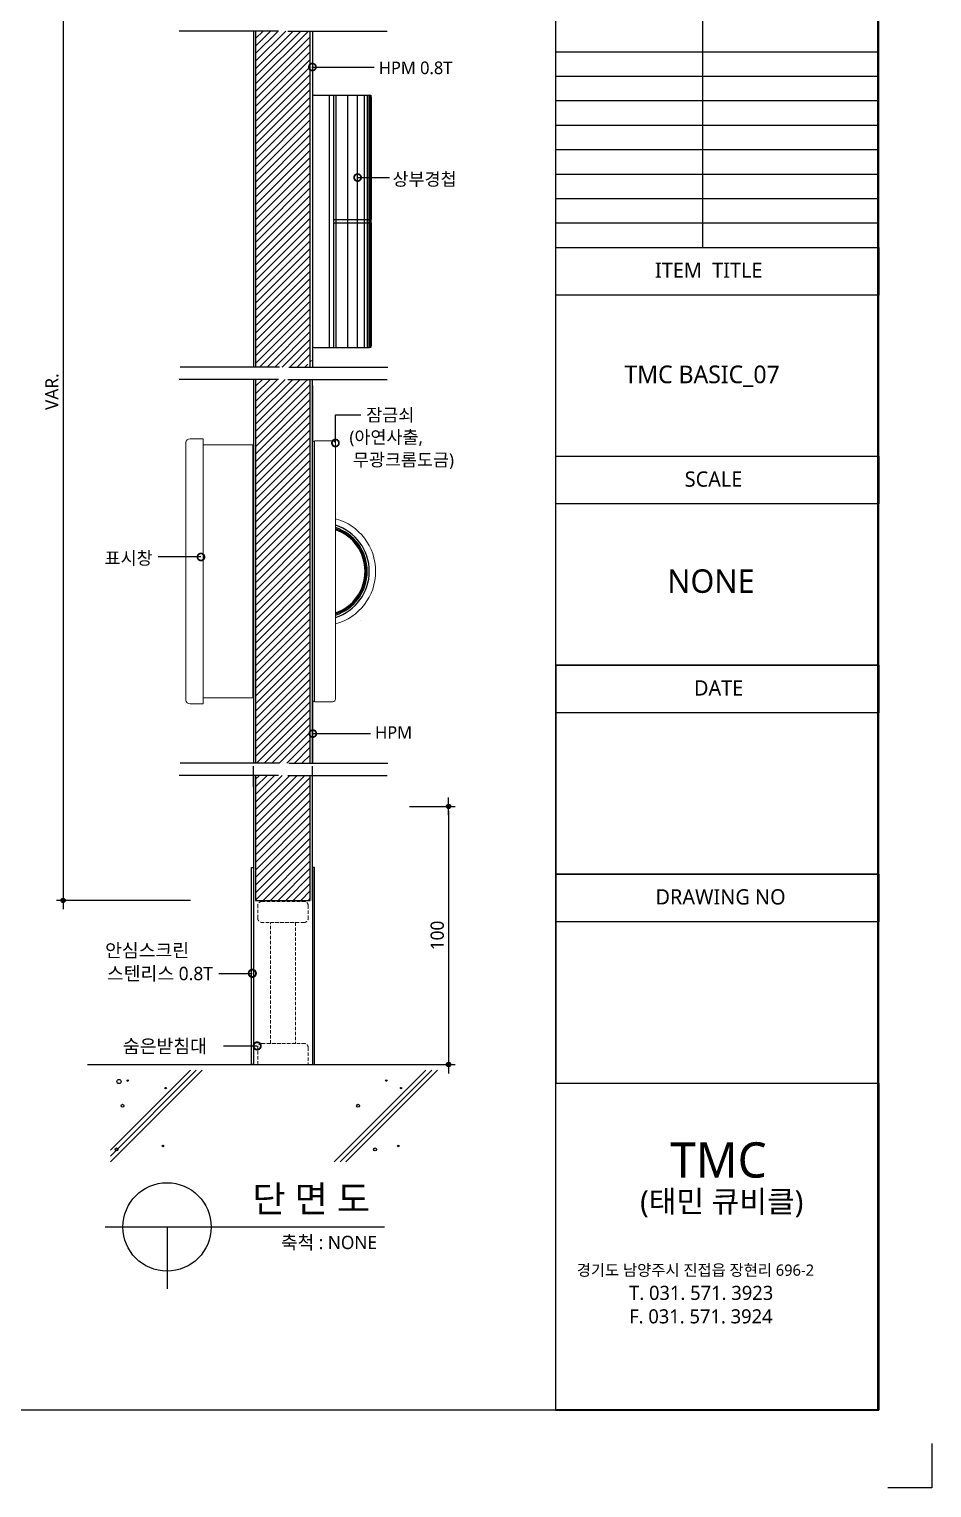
# Model space of a CAD drawing. Extents: x -256 to 8104, y -176 to 5714.
# Drawn here: x 6059 to 8104, y -176 to 3126 of the extents above; entities that cross this region are included whole.
import ezdxf
from ezdxf.enums import TextEntityAlignment as Align

# ---------------------------------------------------------------- set-up
doc = ezdxf.new("R2010")
doc.units = 0
doc.header["$LTSCALE"] = 30
doc.linetypes.add('HIDDEN', pattern=[0.375, 0.25, -0.125])
doc.layers.get('0').update_dxf_attribs({"linetype": 'CONTINUOUS'})
doc.layers.get('DEFPOINTS').update_dxf_attribs({"linetype": 'CONTINUOUS'})
for name, color, linetype in [('C', 2, 'CONTINUOUS'), ('curior-0Line', 252, 'CONTINUOUS'), ('DIM', 7, 'CONTINUOUS'), ('HAT', 8, 'CONTINUOUS'), ('HID', 9, 'HIDDEN'), ('TIT', 3, 'CONTINUOUS'), ('문자', 3, 'CONTINUOUS'), ('부자재', 4, 'CONTINUOUS'), ('잠금쇠(회전형)', 4, 'CONTINUOUS'), ('치수', 1, 'CONTINUOUS'), ('판넬', 2, 'CONTINUOUS'), ('해치', 8, 'CONTINUOUS')]:
    doc.layers.add(name, color=color, linetype=linetype)
doc.styles.add('돋움', font='malgun.ttf')
doc.dimstyles.new('10', dxfattribs={"dimscale": 10, "dimtxt": 3, "dimasz": 1, "dimexe": 1.5, "dimexo": 2, "dimgap": 1, "dimtad": 1, "dimdec": 0, "dimlunit": 6, "dimtxsty": '돋움', "dimblk": 'DIMDOT', "dimcen": -1, "dimdle": 1.5, "dimclrt": 3, "dimazin": 3, "dimtfac": 1, "dimtdec": 0, "dimtix": 1, "dimtmove": 2, "dimatfit": 3, "dimldrblk": 'DIMDOT', "dimarcsym": 0})
pattern_1 = [(45, (60955.91416644553, 177.9461263389258), (-8.556430250094222, 8.556430250094222), [])]

# ---------------------------------------------------------------- blocks, each defined once
blk = doc.blocks.new('DIMDOT')
at = {"linetype": 'Continuous'}
blk.add_line((-2, 0), (2, 0), dxfattribs=at)
for radius in [0.5, 0.25]:
    blk.add_circle((0, 0), radius, dxfattribs=at)
blk = doc.blocks.new('*D196')
at = {"layer": 'DEFPOINTS', "color": 0}
for p in [(74918.13039747528, 3671.022228783342), (74609.36848658256, 1367.733417185686), (74918.13039747528, 1367.733417185686)]:
    blk.add_point(p, dxfattribs=at)
at = {"layer": 'DIM', "color": 0, "lineweight": -2, "ltscale": 10}
for p, q in [((74898.13039747528, 3671.022228783342), (74594.36848658256, 3671.022228783342)), ((74609.36848658256, 3661.022228783342), (74609.36848658256, 1377.733417185686)), ((74898.13039747528, 1367.733417185686), (74594.36848658256, 1367.733417185686))]:
    blk.add_line(p, q, dxfattribs=at)
at = {"layer": 'DIM', "color": 0, "lineweight": -2, "xscale": 10, "yscale": 10, "zscale": 10}
for p, rotation in [((74609.36848658256, 3671.022228783342), 90), ((74609.36848658256, 1367.733417185686), 270)]:
    blk.add_blockref('DIMDOT', p, dxfattribs=dict(at, rotation=rotation))
at = {"layer": 'DIM', "color": 3, "insert": (74584.13411158256, 2519.377822984514), "char_height": 30, "attachment_point": 5, "rotation": 90, "style": '돋움'}
blk.add_mtext('VAR.', dxfattribs=at)
blk = doc.blocks.new('A$C13EB2441')
for p, q in [((0.8368111187810428, 7.374726000362898), (0.8368111187810428, 14.11461864703324)), ((0.8368111187810428, 6.73989023312788), (0.8368111187810428, -2.413542461e-06))]:
    blk.add_line(p, q)
blk = doc.blocks.new('_DOTSMALL')
at = {"color": 0, "linetype": 'ByBlock', "const_width": 0.5}
blk.add_lwpolyline([(-0.0625, 0, 1), (0.0625, 0, 1)], format="xyb", close=True, dxfattribs=at)
blk = doc.blocks.new('A$C63EC304E')
at = {"layer": '치수', "color": 1, "xscale": 2.5, "yscale": 2.5, "zscale": 2.5, "rotation": 234.3098741996962}
blk.add_blockref('_DOTSMALL', (0.3122711487351353, 0.3122689042671141), dxfattribs=at)
blk = doc.blocks.new('A$C2BC9653E')
at = {"layer": '치수', "xscale": 0.3333333333333333, "yscale": 0.3333333333333333, "zscale": 0.3333333333333333}
blk.add_blockref('A$C63EC304E', (7.59378804105e-05, 7.69076509641e-05), dxfattribs=at)
blk = doc.blocks.new('A$C7FC71301')
at = {"layer": '치수', "rotation": 180}
blk.add_blockref('A$C2BC9653E', (0.2083304700627195, 0.2083319399498578), dxfattribs=at)
blk = doc.blocks.new('A$C4A20372B')
at = {"layer": '치수'}
blk.add_blockref('A$C7FC71301', (0, 0), dxfattribs=at)
blk = doc.blocks.new('A$C566469F5')
at = {"layer": '치수'}
blk.add_blockref('A$C4A20372B', (1.4837169147e-06, -7.523958629e-07), dxfattribs=at)
blk = doc.blocks.new('A$C7E317CD4')
at = {"layer": '해치', "xscale": 2, "yscale": 2, "zscale": 2}
blk.add_blockref('A$C566469F5', (-7.38963099138e-05, -7.19324398233e-05), dxfattribs=at)
blk = doc.blocks.new('A$C601D7F27')
at = {"layer": '치수'}
blk.add_blockref('A$C7E317CD4', (7.25629724911e-05, 7.2882110544e-05), dxfattribs=at)
blk = doc.blocks.new('A$C38802C08')
at = {"layer": '치수'}
blk.add_blockref('A$C601D7F27', (2.970571586e-06, 3.044569894e-06), dxfattribs=at)
blk = doc.blocks.new('*D197')
at = {"layer": 'DEFPOINTS', "color": 0}
for p in [(75373.83467783472, 1580.532765792987), (75382.9474579279, 996.2029368179665), (75482.76546351018, 996.2029368179665)]:
    blk.add_point(p, dxfattribs=at)
at = {"layer": 'DIM', "color": 0, "lineweight": -2, "ltscale": 10}
for p, q in [((75393.83467783472, 1580.532765792987), (75497.76546351018, 1580.532765792987)), ((75482.76546351018, 1570.532765792987), (75482.76546351018, 1006.202936817967)), ((75402.9474579279, 996.2029368179665), (75497.76546351018, 996.2029368179665))]:
    blk.add_line(p, q, dxfattribs=at)
at = {"layer": 'DIM', "color": 0, "lineweight": -2, "xscale": 10, "yscale": 10, "zscale": 10}
for p, rotation in [((75482.76546351018, 1580.532765792987), 90), ((75482.76546351018, 996.2029368179665), 270)]:
    blk.add_blockref('DIMDOT', p, dxfattribs=dict(at, rotation=rotation))
at = {"layer": 'DIM', "color": 3, "insert": (75457.18462111887, 1288.367851305477), "char_height": 30, "attachment_point": 5, "rotation": 90, "style": '돋움'}
blk.add_mtext('100', dxfattribs=at)
blk = doc.blocks.new('BASIC_07', base_point=(68473.46077332062, 213.7205854643871))
at = {"layer": 'HAT'}
h = blk.add_hatch(dxfattribs=at)
h.set_pattern_fill('ANSI31', color=256, scale=3.811218804781941, style=0)
h.set_pattern_definition(pattern_1)
edge = h.paths.add_edge_path()
edge.add_line((75169.47849167147, 3289.194813631281), (75112.87268539699, 3289.194813631281))
edge.add_arc((75110.88767560276, 3289.194813631281), 1.985009794158376, -54.30987419960502, 1.2522605175036006e-10, ccw=False)
edge.add_arc((75110.88767560276, 3289.194813631281), 1.985009794158376, 125.69012580032211, 305.69012580032205, ccw=False)
edge.add_arc((75110.88767560276, 3289.194813631281), 1.985009794158376, 1.2511236491263844e-10, 125.69012580024909, ccw=False)
edge.add_line((75112.87268539706, 3289.194813631281), (75169.47849167156, 3289.194813631281))
edge.add_line((75169.47849167147, 3289.194813631281), (75169.47849167147, 3335.651905600041))
edge.add_line((75169.47849167147, 3335.651905600291), (75159.70596854597, 3335.651905600291))
edge.add_spline(control_points=[(75157.02040399992, 3328.217513644011), (75157.92099087697, 3330.720276831304), (75158.8215777538, 3333.223040018597), (75159.70596854597, 3335.651905600291)], knot_values=[0, 0, 0, 0, 0.152075640062739, 0.152075640062739, 0.152075640062739, 0.152075640062739], degree=3, periodic=0)
edge.add_line((75159.70596854597, 3335.651905600291), (75107.54618609376, 3335.651905600291))
edge.add_line((75107.54618609376, 3335.651905600291), (75107.54618609376, 2574.816121236409))
edge.add_line((75107.54618609376, 2574.816121236407), (75161.60301641094, 2574.816121236407))
edge.add_spline(control_points=[(75161.60301641094, 2574.816121236407), (75164.63662879104, 2583.14754752688), (75167.47967676443, 2590.609488769054), (75169.47849167147, 2594.219461844288)], knot_values=[0.152075640062739, 0.152075640062739, 0.152075640062739, 0.152075640062739, 0.6737212162656254, 0.6737212162656254, 0.6737212162656254, 0.6737212162656254], degree=3, periodic=0)
edge.add_spline(control_points=[(75171.7879370245, 2574.816121236407), (75172.28153558442, 2584.362484633332), (75173.31541646723, 2598.948053623426), (75170.53405110362, 2596.125862039562), (75169.47849167147, 2594.219461844288)], knot_values=[0.6737212162656256, 0.6737212162656256, 0.6737212162656256, 0.6737212162656256, 1.332502940259612, 1.607980127365805, 1.607980127365805, 1.607980127365805, 1.607980127365805], degree=3, periodic=0)
edge.add_line((75169.4784916717, 2594.219461844288), (75169.47849167167, 3289.194813631224))
h.paths.add_polyline_path([(75107.54618609376, 3335.651905600291), (75045.61388051606, 3335.651905600291), (75045.61388051606, 2574.816121236407), (75107.54618609376, 2574.816121236407)])
h = blk.add_hatch(dxfattribs=at)
h.set_pattern_fill('ANSI31', color=256, scale=3.811218804781941, style=0)
h.set_pattern_definition(pattern_1)
h.paths.add_polyline_path([(75107.54618609376, 2112.186485755723), (75045.61388051606, 2112.186485755723), (75045.61388051628, 1678.170127631231), (75107.54618609376, 1678.170127631231), (75107.54618609376, 1782.458618815841, -0.5678250454467012), (75107.54618609376, 1785.867925312801)])
h.paths.add_polyline_path([(75169.47849167147, 2112.186485755723), (75107.54618609376, 2112.186485755723), (75107.54618609376, 1785.867925312801, -0.5821424681090626), (75110.54826087374, 1784.163272064099), (75169.4784916717, 1784.163272064099)])
edge = h.paths.add_edge_path()
edge.add_line((75169.47849167147, 1784.163272064099), (75110.54826087384, 1784.163272064099))
edge.add_arc((75108.56325107988, 1784.163272064099), 1.985009794158376, -54.30987419960502, 1.2522605175036006e-10, ccw=False)
edge.add_arc((75108.56325107988, 1784.163272064099), 1.985009794158377, 239.17799095077072, 305.6901258001189, ccw=False)
edge.add_line((75107.54618609376, 1782.458618815841), (75107.54618609376, 1678.17012763098))
edge.add_line((75107.54618609376, 1678.170127631231), (75161.60301641094, 1678.170127631231))
edge.add_spline(control_points=[(75161.60301641094, 1678.170127631231), (75164.63662879104, 1686.501553921924), (75167.47967676443, 1693.963495164098), (75169.47849167147, 1697.57346823911)], knot_values=[0.152075640062739, 0.152075640062739, 0.152075640062739, 0.152075640062739, 0.6737212162656256, 0.6737212162656256, 0.6737212162656256, 0.6737212162656256], degree=3, periodic=0)
edge.add_line((75169.4784916717, 1697.57346823911), (75169.47849167167, 1784.163272064238))
h.paths.add_polyline_path([(75107.54618609376, 2547.159668560944), (75045.61388051606, 2547.159668560944), (75045.61388051606, 2112.186485755723), (75107.54618609376, 2112.186485755723)])
edge = h.paths.add_edge_path()
edge.add_line((75169.47849167147, 2547.159668560944), (75159.70596854597, 2547.159668560944))
edge.add_spline(control_points=[(75157.02040399992, 2539.72527660533), (75157.92099087697, 2542.228039792623), (75158.8215777538, 2544.730802979248), (75159.70596854597, 2547.159668560944)], knot_values=[0, 0, 0, 0, 0.152075640062739, 0.152075640062739, 0.152075640062739, 0.152075640062739], degree=3, periodic=0)
edge.add_line((75159.70596854597, 2547.159668560944), (75107.5461860938, 2547.159668560944))
edge.add_line((75107.54618609376, 2547.159668560944), (75107.54618609376, 2112.186485755613))
edge.add_line((75107.54618609376, 2112.186485755723), (75169.47849167147, 2112.186485755723))
edge.add_line((75169.47849167147, 2112.186485755723), (75169.47849167147, 2547.159668561054))
at = {"layer": 'HAT', "transparency": 33554687}
h = blk.add_hatch(dxfattribs=at)
h.set_pattern_fill('ANSI31', color=256, scale=3.811218804781941, style=0)
h.set_pattern_definition(pattern_1)
h.paths.add_polyline_path([(75097.47465402185, 1650.513674955702), (75045.61388051606, 1650.513674955764), (75045.61388051628, 1367.732096627417), (75107.54618609376, 1367.732096627417), (75107.54618609376, 1650.513674955702)])
h.paths.add_polyline_path([(75169.4784916717, 1650.513674955702), (75118.64526164465, 1650.513674955702), (75107.54618609376, 1650.513674955702), (75107.54618609376, 1367.732096627417), (75169.4784916717, 1367.732096627417)])
blk.add_line((74664.58586250346, 996.2029368179665), (75497.63578120118, 996.2029368179665))
at = {"color": 2}
for p, q in [((76577.61050438712, 137.9569611931283), (76577.61050438712, 37.95696119312834)), ((76577.61050438712, 37.95696119312834), (76477.61050438712, 37.95696119312834))]:
    blk.add_line(p, q, dxfattribs=at)
for points in [[(68472.76881065662, 5752.114549973157), (75725.11050438712, 5752.114549973157), (75725.11050438712, 213.7993724130965), (68472.76881065662, 213.7993724130965)], [(68472.76881065662, 5752.114549973157), (75725.11050438712, 5752.114549973157), (75725.11050438712, 213.7993724130965), (68472.76881065662, 213.7993724130965)], [(68472.76881065662, 5752.114549973157), (76454.68489516024, 5752.114549973157), (76454.68489516024, 213.7993724130965), (68472.76881065662, 213.7993724130965)], [(75036.08583350433, 1442.458159581391), (75040.84985701031, 1442.458159581391), (75040.84985701031, 996.2900373571538), (75036.08583350433, 996.2900373571538)], [(75179.00653868365, 1442.458159581391), (75174.24251517767, 1442.458159581391), (75174.24251517767, 996.2900373571538), (75179.00653868365, 996.2900373571538)]]:
    blk.add_lwpolyline(points, close=True, dxfattribs=at)
at = {"layer": 'C'}
for p, q in [((75045.61388051606, 3335.651905600291), (75045.61388051606, 2574.816121236407)), ((75169.47849167147, 2574.816121236407), (75169.47849167147, 3335.651905600291)), ((75045.61388051606, 2547.159668560944), (75045.61388051606, 1678.170127631231)), ((75169.47849167147, 1678.170127631231), (75169.47849167147, 2547.159668560944)), ((75045.61388051606, 1650.513674955764), (75045.61388051628, 1367.732096627417)), ((75169.4784916717, 1367.732096627417), (75169.4784916717, 1650.513674955764)), ((75045.61388051628, 1367.732096627417), (75169.4784916717, 1367.732096627417))]:
    blk.add_line(p, q, dxfattribs=at)
at = {"layer": 'curior-0Line'}
for p, q in [((75725.11050438712, 5752.114549973157), (75725.11050438712, 214.5533454760152)), ((76057.70461478087, 3399.665462439171), (76057.70461478087, 2845.909341989456)), ((75725.45094251104, 3288.914238349227), (76457.54831736651, 3288.914238349227)), ((75725.45094251104, 3233.538626304257), (76457.54831736651, 3233.538626304257)), ((75725.45094251104, 3178.163014259284), (76457.54831736651, 3178.163014259284)), ((75725.45094251104, 3122.787402214314), (76457.54831736651, 3122.787402214314)), ((75725.45094251104, 3067.411790169341), (76457.54831736651, 3067.411790169341)), ((75725.45094251104, 3012.03617812437), (76457.54831736651, 3012.03617812437)), ((75725.45094251104, 2956.660566079398), (76457.54831736651, 2956.660566079398)), ((75725.45094251104, 2901.284954034427), (76457.54831736651, 2901.284954034427)), ((75725.45094251104, 2845.909341989456), (76457.54831736651, 2845.909341989456))]:
    blk.add_line(p, q, dxfattribs=at)
for points in [[(76457.54831736651, 5752.114549973157), (75725.11050438712, 5752.114549973157), (75725.11050438712, 213.7993724130974), (76457.54831736651, 213.7993724130974)], [(75725.45094251104, 2845.909341989456), (76457.54831736651, 2845.909341989456), (76457.54831736651, 2738.182303700258), (75725.45094251104, 2738.182303700258)], [(75725.45094251104, 2373.008537219685), (76457.54831736651, 2373.008537219685), (76457.54831736651, 2265.281498930486), (75725.45094251104, 2265.281498930486)], [(75725.45094251104, 1427.206927680141), (76457.54831736651, 1427.206927680141), (76457.54831736651, 1900.107732449913), (75725.45094251104, 1900.107732449913)], [(75725.45094251104, 1900.107732449913), (76457.54831736651, 1900.107732449913), (76457.54831736651, 1792.380694160715), (75725.45094251104, 1792.380694160715)], [(75725.45094251104, 954.3061229103696), (76457.54831736651, 954.3061229103696), (76457.54831736651, 1427.206927680141), (75725.45094251104, 1427.206927680141)], [(75725.45094251104, 1427.206927680141), (76457.54831736651, 1427.206927680141), (76457.54831736651, 1319.479889390943), (75725.45094251104, 1319.479889390943)], [(76457.54831736651, 214.5533454760152), (75725.74982281563, 214.5533454760152), (75725.74982281563, 954.3061229103696), (76457.54831736651, 954.3061229103696)]]:
    blk.add_lwpolyline(points, close=True, dxfattribs=at)
at = {"layer": 'HAT'}
for radius, start, end in [(109.2066059464535, 287.4040270896777, 72.59597291031467), (104.4425824404761, 288.2251155993586, 71.77488440064138), (101.5841683368897, 288.7567865292913, 71.24321347070867), (99.67855893449868, 289.1291675933522, 70.87083240664775)]:
    blk.add_arc((75193.99487614645, 2112.664898095865), radius, start, end, dxfattribs=at)
at = {"layer": 'HID', "lineweight": 15}
for points in [[(75059.90595103422, 1365.424684367081), (75155.18642115376, 1365.424684367081, -0.4142135623730948), (75164.71446816572, 1355.896637355127), (75164.71446816572, 1327.312496319262, -0.4142135623730958), (75155.18642115376, 1317.784449307306), (75059.90595103422, 1317.784449307306, -0.414213562373095), (75050.37790402226, 1327.312496319262), (75050.37790402226, 1355.896637355127, -0.4142135623730947)], [(75059.90595103422, 1043.930272416928), (75155.18642115376, 1043.930272416928, -0.4142135623730942), (75164.71446816572, 1034.402225404974), (75164.71446816572, 996.2900373571538), (75050.37790402226, 996.2900373571538), (75050.37790402226, 1034.402225404974, -0.414213562373094)]]:
    blk.add_lwpolyline(points, format="xyb", close=True, dxfattribs=at)
blk.add_lwpolyline([(75078.96204505813, 1317.784449307306), (75136.13032712985, 1317.784449307306), (75136.13032712985, 1043.930272416928), (75078.96204505813, 1043.930272416928)], close=True, dxfattribs=at)
at = {"layer": 'TIT', "color": 7}
for p, q in [((74704.90776422402, 628.584661654013), (75337.6107014649, 628.584661654013)), ((74845.23404006916, 628.584661654013), (74845.23404006916, 488.5846616540121))]:
    blk.add_line(p, q, dxfattribs=at)
blk.add_circle((74844.90776422407, 628.584661654013), 100, dxfattribs=at)
at = {"layer": '부자재'}
for p, q in [((75174.24251517745, 3187.056238954398), (75174.24251517745, 2622.995855846448)), ((75178.05373398245, 3190.867457759401), (75303.82395454004, 3190.867457759401)), ((75212.35470322527, 3190.867457759401), (75212.35470322527, 2619.18463704211)), ((75221.9546144587, 3190.867457759401), (75221.9546144587, 2619.18463704211)), ((75307.63517334482, 3187.056238954398), (75307.63517334482, 2908.837266205094)), ((75221.9546144587, 2908.837266205094), (75307.63517334482, 2908.837266205094)), ((75306.44168417947, 2908.837266205094), (75306.44168417947, 2901.214828595752)), ((75221.9546144587, 2901.214828595752), (75307.63517334482, 2901.214828595752)), ((75307.63517334482, 2901.214828595752), (75307.63517334504, 2622.995855846448)), ((75178.05373398223, 2619.18463704211), (75303.82395454004, 2619.18463704211))]:
    blk.add_line(p, q, dxfattribs=at)
for centre, start, end in [((75178.05373398245, 3187.056238954398), 90, 180), ((75303.82395454004, 3187.056238954398), 0, 90), ((75178.05373398223, 2622.995855846448), 180, 270), ((75303.82395454004, 2622.995855846448), 270, 0)]:
    blk.add_arc(centre, 3.811218804781941, start, end, dxfattribs=at)
at = {"layer": '잠금쇠(회전형)', "linetype": 'Continuous', "lineweight": 15}
for p, q in [((74897.05237385238, 2412.798378968006), (74926.51329286663, 2412.798378968006)), ((74926.51329286663, 2412.798378951368), (74926.51329286663, 1812.53141721485)), ((74887.56726606883, 2404.173886160839), (74887.56726606883, 1821.155910022015)), ((75039.00183870885, 2399.214580745467), (74926.51329286663, 2399.214580745467)), ((75039.00183871071, 2399.214580744614), (75039.00183871071, 1826.115215438018)), ((75040.84985701008, 1828.789094933827), (75040.84985701008, 2396.540701258346)), ((75174.24251517745, 2403.270331960488), (75174.24251517745, 1817.295440725264)), ((75179.00653868343, 2408.034355466465), (75219.98979757476, 2408.034355466465)), ((75179.00653868343, 1817.295440725264), (75179.00653868343, 2408.034355466465)), ((75226.65943048312, 2401.364722558097), (75226.65943048312, 1823.965073633634)), ((75282.6858847743, 2001.723800994796), (75282.67944708111, 2001.680794938004)), ((75039.00183870885, 1826.11521542075), (74926.51329286663, 1826.11521542075)), ((75219.98979757476, 1817.295440725264), (75179.00653868343, 1817.295440725264)), ((74926.51329286663, 1812.53141721485), (74897.05237385238, 1812.53141721485))]:
    blk.add_line(p, q, dxfattribs=at)
for centre, radius, start, end in [((74897.05237385238, 2403.27033195605), 9.528047011954852, 90, 174.5584072189757), ((75037.9914429065, 2396.540701258346), 2.858414103586564, 0, 69.29960732724192), ((75179.00653868343, 2403.270331960488), 4.764023505977426, 90, 180), ((75219.98979757476, 2401.364722558097), 6.669632908368397, 0, 90), ((75193.99487614645, 2112.664898095865), 123.4986764643858, 285.3368380532032, 74.66316194679676), ((74897.05237385238, 1822.059464226804), 9.528047011954852, 185.4415927810147, 270), ((75037.9914429065, 1828.789094924287), 2.858414103586564, 290.7003926727597, 0), ((75179.00653868343, 1822.059464231241), 4.764023505977426, 180, 270), ((75219.98979757476, 1823.965073633634), 6.669632908368397, 270, 0)]:
    blk.add_arc(centre, radius, start, end, dxfattribs=at)
at = {"layer": '치수'}
for p, q in [((75173.32020208512, 3254.308771307688), (75314.40338615939, 3254.308771307688)), ((75275.7250166649, 3004.163831382268), (75348.64192781711, 3004.163831382268)), ((75226.40322680521, 2403.19554986794), (75226.40322680521, 2466.908682998306)), ((75226.40322680521, 2466.908682998306), (75283.83082345474, 2466.908682998306)), ((74921.78259570937, 2145.173663927813), (74825.14859392392, 2145.173663927813)), ((75174.24251517745, 1745.341411841761), (75306.03029599725, 1745.341411841761)), ((74962.00810456491, 1202.590393593675), (75038.03891435434, 1202.590393593675)), ((74973.13167496107, 1038.253566115251), (75049.1624847505, 1038.253566115251))]:
    blk.add_line(p, q, dxfattribs=at)
at = {"layer": '판넬', "color": 1}
for p, q in [((75040.84985701008, 3335.651905600291), (75040.84985701008, 2574.816121236407)), ((75174.24251517745, 3335.651905600291), (75174.24251517745, 2574.816121236407)), ((75040.84985701008, 3304.943491509261), (75040.84985701008, 2618.924106648512)), ((75174.24251517745, 3304.943491509261), (75174.24251517745, 2618.924106648512)), ((75040.84985701008, 2547.159668560944), (75040.84985701008, 1678.170127631231)), ((75174.24251517745, 1678.170127631231), (75174.24251517745, 2547.159668560944)), ((75174.24251517745, 2532.967498827064), (75174.24251517745, 1678.170127631231)), ((75040.84985701008, 1624.773996476524), (75040.84985701008, 1671.797052973107)), ((75174.24251517745, 1624.773996476524), (75174.24251517745, 1671.797052973107)), ((75040.84985701008, 1650.513674955764), (75040.84985701031, 1367.732096627417)), ((75174.24251517767, 1367.732096627417), (75174.24251517767, 1650.513674955764))]:
    blk.add_line(p, q, dxfattribs=at)
at = {"layer": '해치'}
for p, q in [((75227.79868845471, 2619.18463704211), (75227.79868845471, 3190.867457759401)), ((75254.41238322559, 2619.18463704211), (75254.41238322559, 3190.867457759401)), ((75276.07471078387, 2619.18463704211), (75276.07471078387, 3190.867457759401)), ((75292.00795525416, 2619.18463704211), (75292.00795525416, 3190.867457759401)), ((75299.14469428426, 2619.18463704211), (75299.14469428426, 3190.867457759401)), ((75302.76765395263, 2619.18463704211), (75302.76765395263, 3190.867457759401)), ((75305.22906787139, 2619.18463704211), (75305.22906787139, 3190.867457759401)), ((75306.63955292938, 2619.18463704211), (75306.63955292938, 3190.867457759401)), ((75307.13736313733, 2908.837266205094), (75307.13736313733, 3190.867457759401)), ((75307.46924801041, 2908.837266205094), (75307.46924801041, 3190.867457759401)), ((75307.13736313733, 2619.18463704211), (75307.13736313733, 2901.214828595752)), ((75307.46924801041, 2619.18463704211), (75307.46924801041, 2901.214828595752)), ((74716.73491034278, 802.157393722373), (74898.01232780347, 983.4348111826184)), ((74716.73491034278, 775.6609379748534), (74924.50878355055, 983.4348111826184)), ((75223.72362282725, 775.6609379748534), (75431.49749603479, 983.4348111826184)), ((75250.22007857432, 775.6609379748534), (75457.99395178187, 983.4348111826184))]:
    blk.add_line(p, q, dxfattribs=at)
at = {"layer": '해치', "color": 2}
for p, q in [((74716.73491034278, 788.9091658489451), (74911.26055567691, 983.4348111826184)), ((75236.97185070046, 775.6609379748534), (75444.74572390821, 983.4348111826184))]:
    blk.add_line(p, q, dxfattribs=at)
at = {"layer": '해치'}
for centre, radius in [((74736.17956273699, 957.7097481712954), 4.800310285755277), ((74756.03534913069, 959.9581984390279), 1.600088433005168), ((75341.66956520156, 959.9581984390279), 1.600088433005168), ((74841.78661395726, 942.903151166709), 1.600133419744942), ((75375.27178218879, 942.903151166709), 1.600133419744942), ((74744.1800948756, 902.9267056926219), 3.198123784075694), ((75277.6652631069, 902.9267056926219), 3.198123784075694), ((74730.43361929536, 804.1036510618105), 3.198098327385913), ((74835.3862152384, 811.7804069569811), 1.599061892034439), ((75316.06783536644, 804.1036510618105), 3.198098327385913), ((75368.87138346993, 811.7804069569811), 1.599061892034439)]:
    blk.add_circle(centre, radius, dxfattribs=at)
at = {"xscale": 33.34816454184198, "yscale": 33.34816454184198, "zscale": 33.34816454184198, "rotation": 270}
for p in [(74872.71168553355, 3363.558020479559), (74872.71168553355, 2575.065783440878), (74874.60873339852, 2602.722236115677), (74874.60873339852, 1706.076242510721), (74872.71168553355, 1678.419789835256)]:
    blk.add_blockref('A$C13EB2441', p, dxfattribs=at)
at = {"layer": '해치', "xscale": -19.0560940239097, "yscale": 19.0560940239097, "zscale": 19.0560940239097, "rotation": 180}
for p in [(75170.27250378563, 3258.278789966115), (75272.67731836475, 3008.133850040693), (75171.19481687773, 1749.311430500187)]:
    blk.add_blockref('A$C38802C08', p, dxfattribs=at)
at = {"layer": '해치'}
for p, xscale, yscale, zscale in [((75230.37323819697, 2399.225531209515), -19.0560940239097, 19.0560940239097, 19.0560940239097), ((74925.75260710114, 2141.203645269387), -19.0560940239097, 19.0560940239097, 19.0560940239097), ((75033.87225629023, 1198.423727902957), 20, 20, 20), ((75044.99582668638, 1034.086900424532), 20, 20, 20)]:
    blk.add_blockref('A$C38802C08', p, dxfattribs=dict(at, xscale=xscale, yscale=yscale, zscale=zscale))
at = {"layer": 'curior-0Line', "color": 8, "char_height": 34.55438191606217, "attachment_point": 1}
for s, insert, width in [('{\\fMalgun Gothic|b0|i0|c129|p50;\\C0;ITEM  TITLE}', (75950.46077332062, 2811.720585464387), 397.4483411115158), ('{\\fMalgun Gothic|b0|i0|c129|p50;\\C0;SCALE}', (76017.73310081815, 2338.819780694614), 191.8949862239867), ('{\\fMalgun Gothic|b0|i0|c129|p50;\\C0;DATE}', (76038.73131225341, 1865.918975924844), 397.4483411115158), ('{\\fMalgun Gothic|b0|i0|c129|p50;\\C0;DRAWING NO}', (75951.52830829052, 1393.018171155072), 453.0281393641591)]:
    blk.add_mtext(s, dxfattribs=dict(at, insert=insert, width=width))
at = {"layer": 'curior-0Line', "color": 3, "attachment_point": 1}
for s, insert, char_height, width in [('{\\f맑은 고딕;TMC BASIC_07}', (75881.14723644593, 2578.527197249692), 40, 434.4814868812464), ('{\\f맑은 고딕|c129|p50;\\C3;NONE\\C0;}', (75978.11290253057, 2117.083731597668), 53.1606, 510.128187386095)]:
    blk.add_mtext(s, dxfattribs=dict(at, insert=insert, char_height=char_height, width=width))
at = {"layer": 'TIT', "style": '돋움'}
for s, height, p in [('단 면 도', 60, (75304.6976697593, 662.1674647823002)), ('(태민 큐비클)', 50, (76286.46807094803, 661.2909630666454))]:
    blk.add_text(s, height=height, dxfattribs=at).set_placement(p, align=Align.RIGHT)
blk.add_text('축척 : NONE', height=30, dxfattribs=at).set_placement((75103.03708469734, 578.3687735319154))
at = {"layer": '문자', "style": '돋움'}
for s, p in [('HPM 0.8T', (75324.60702771501, 3238.167050833028)), ('HPM', (75316.23393755287, 1733.51158557971))]:
    blk.add_text(s, height=28.58413526635637, dxfattribs=at).set_placement(p)
for s, height, p in [('상부경첩', 28.90481071269572, (75428.28155957701, 3000.811130688926)), ('잠금쇠', 28.90481071269572, (75350.6209548388, 2467.097034982299)), ('무광크롬도금)', 28.90481071269572, (75380.55198095983, 2363.736923258443)), ('표시창', 28.90481071269572, (74757.74918630703, 2142.871384935723)), ('안심스크린', 30.33655341585617, (74799.70570435717, 1255.269662031818)), ('스텐리스 0.8T', 30.33655341585617, (74828.89553879702, 1202.470367679745)), ('숨은받침대', 30.33655341585617, (74840.01910919318, 1038.133540201321))]:
    blk.add_text(s, height=height, dxfattribs=at).set_placement(p, align=Align.MIDDLE)
at = {"layer": '문자', "color": 3, "style": '돋움'}
blk.add_text('(아연사출,', height=28.90481071269572, dxfattribs=at).set_placement((75341.40867211646, 2415.185492928153), align=Align.MIDDLE)
blk.add_text('TMC', height=80, dxfattribs=at).set_placement((76203.44563350682, 740.1622786358021), align=Align.RIGHT)
at = {"layer": '문자', "color": 3, "insert": (75773.20172735224, 543.5178090741938), "char_height": 25.5171, "width": 722.9292041104602, "attachment_point": 1}
blk.add_mtext('{\\f맑은 고딕|c129|p50;\\C256;경기도 남양주시 진접읍 장현리 696-2}', dxfattribs=at)
at = {"layer": '문자', "insert": (75880.94891531691, 495.2774305998519), "char_height": 31.8964, "width": 581.4661894071285, "attachment_point": 1}
blk.add_mtext('{\\f맑은 고딕|c129|p50;\\C0; \\C256;T. 031. 571. 3923\\f굴림|c129|p50;       \\P\\f맑은 고딕|c129|p50; F. 031. 571. 3924\\C0;}', dxfattribs=at)
at = {"layer": 'DIM', "ltscale": 10}
for base, p1, p2, text, picture, middle in [((74609.36848658256, 1367.733417185686), (74918.13039747528, 3671.022228783342), (74918.13039747528, 1367.733417185686), 'VAR.', '*D196', (74584.13411158256, 2519.377822984514)), ((75482.76546351018, 996.2029368179665), (75373.83467783472, 1580.532765792987), (75382.9474579279, 996.2029368179665), '100', '*D197', (75457.18462111887, 1288.367851305477))]:
    dim = blk.add_linear_dim(base=base, p1=p1, p2=p2, angle=90, text=text, dimstyle='10', override={"dimtxsty": '돋움'}, dxfattribs=at)
    dim.commit()
    dim.dimension.update_dxf_attribs({"geometry": picture, "text_midpoint": middle})

msp = doc.modelspace()

# ---------------------------------------------------------------- block references
msp.add_blockref('BASIC_07', (0, 0))

doc.saveas('drawing.dxf')
